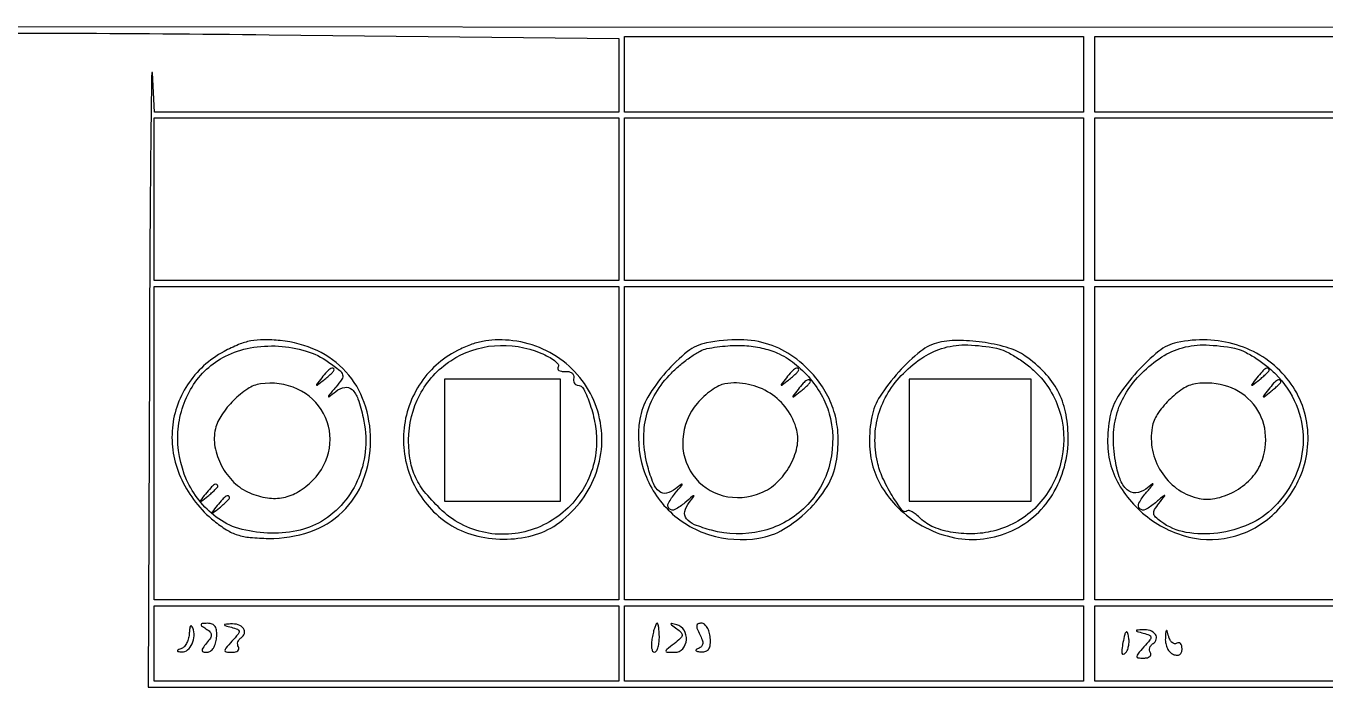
# Model space of a CAD drawing. Extents: x 4 to 1603, y 7 to 792.
# Drawn here: x 1128 to 1351.6, y 677.5 to 791.8 of the extents above; entities that cross this region are included whole.
import ezdxf

# ---------------------------------------------------------------- set-up
doc = ezdxf.new("R2010")
doc.units = 0

msp = doc.modelspace()

# ---------------------------------------------------------------- linework, layer by layer
msp.add_lwpolyline([(1054.248474, 790.804972, -0.00025), (1133.208468, 790.595827, -0.001971), (1169.835203, 790.336075), (1230, 789.67215), (1230, 783.336075), (1230, 777), (1190.04569, 777), (1150.09138, 777), (1149.74155, 783.75, 0.966762), (1149.594673, 783.747358, 0.001197), (1149.436949, 771.99375, 0.001263), (1149.295723, 755.375293, 0.000623), (1149.19586, 734.25), (1149, 678), (1351, 678), (1553, 678)], format="xyb")
for points in [[(4.463028, 790.750623, 0.090794), (4.267848, 789.688086, 0.000004), (4.202933, 675.011121, 0.000189), (4.180203, 548.51456, 0.000114), (4.244173, 398.5), (4.5, 7.5), (803.751263, 7.249377), (1603.002525, 6.998755), (1602.751263, 399.249377), (1602.5, 791.5), (803.718854, 791.750623, 0.000059), (387.797189, 791.831666, 0.000332), (164.795027, 791.700628, 0.000012), (5.544081, 791.497643, 0.311183)], [(1162.052739, 735.782648, 0.124529), (1155.755267, 730.025778, 0.131655), (1153.118429, 722.085582, 0.126945), (1154.77037, 713.664812, 0.111487), (1160.335053, 706.616541, 0.030539), (1162.482225, 705.085701, 0.062104), (1164.359409, 704.215082, 0.054869), (1166.540013, 703.77172, 0.019361), (1169.729786, 703.60493, 0.086019), (1176.806775, 704.733161, 0.109563), (1182.434197, 708.167611, 0.111181), (1186.026656, 713.613658, 0.090666), (1187.285714, 720.5, 0.083572), (1186.193678, 726.987906, 0.10097), (1183.051504, 732.292574, 0.101049), (1178.084717, 735.939521, 0.083825), (1171.74317, 737.658344, 0.02274), (1168.859867, 737.808267, 0.049459), (1166.655497, 737.60409, 0.050599), (1164.56541, 736.975122, 0.02485)], [(1180.049946, 733.964435, -0.012195), (1181.968992, 732.52616, -0.156058), (1182.46538, 731.790572, -0.222994), (1182.346476, 731.02861, -0.027808), (1181.306776, 729.658711, 0.000893), (1180.086312, 728.218596, 0.172076), (1180.019763, 728.042022, 0.628153), (1180.096166, 728.003339, 0.001678), (1181.292382, 728.924851, -0.120852), (1182.835644, 729.61259, -0.239156), (1184.087499, 729.237919, -0.121461), (1185.114941, 727.630576, -0.026305), (1186.01499, 724.433535, -0.073358), (1186.413464, 719.156739, -0.077914), (1185.248691, 714.104701, -0.079979), (1182.633232, 709.758497, -0.083475), (1178.819071, 706.527011, -0.084999), (1174.606572, 704.908958, -0.059792), (1169.534846, 704.514095, -0.060371), (1164.573958, 705.326591, -0.092429), (1160.694253, 707.284038, -0.125632), (1155.614637, 713.70567, -0.119874), (1154.118929, 721.893836, -0.123497), (1156.555122, 729.667782, -0.13831), (1162.30078, 734.9828, -0.073961), (1166.570648, 736.416553, -0.05847), (1171.439615, 736.706572, -0.059208), (1176.17541, 735.866356, -0.081406)], [(1202.223116, 735.9384, 0.133775), (1195.666051, 729.996169, 0.130802), (1192.958192, 721.497478, 0.130009), (1194.827619, 712.737124, 0.131406), (1200.779487, 706.088046, 0.079512), (1205.104412, 704.153187, 0.064322), (1210.150889, 703.475392, 0.065126), (1215.137886, 704.102156, 0.086625), (1219.287291, 705.994683, 0.150596), (1225.929189, 714.358965, 0.157286), (1226.561331, 724.854063, 0.158241), (1220.947462, 733.69525, 0.152534), (1211.12502, 737.715006, 0.029891), (1208.726055, 737.777271, 0.040816), (1206.579067, 737.5284, 0.040286), (1204.479677, 736.930355, 0.028066)], [(1216.604087, 735.520956, -0.026057), (1217.920536, 734.888474, -0.043931), (1218.939252, 734.209641, -0.057774), (1219.557762, 733.584143, -0.314256), (1219.582731, 733.133861, 0.184339), (1219.519331, 732.802396, 0.206801), (1219.69728, 732.532821, 0.116291), (1220.133082, 732.374752, 0.048806), (1220.760762, 732.362905, -0.071136), (1221.406971, 732.3219, -0.109527), (1221.915661, 732.092541, -0.137301), (1222.206713, 731.714515, -0.146186), (1222.25, 731.25, 0.067415), (1222.219962, 730.772071, 0.098855), (1222.33155, 730.367188, 0.124639), (1222.564078, 730.098836, 0.153386), (1222.87868, 730, -0.284136), (1223.977395, 729.320797, -0.035508), (1225.097651, 726.614362, -0.037962), (1225.931211, 723.288579, -0.045904), (1226.181689, 720.08154, -0.145706), (1223.498202, 711.503173, -0.141563), (1216.534678, 705.673662, -0.143305), (1207.604747, 704.496582, -0.150218), (1199.637224, 708.363233, -0.030475), (1196.790349, 711.359488, -0.063741), (1195.053288, 714.06004, -0.069181), (1194.135861, 716.962539, -0.042025), (1193.833333, 720.555542, -0.122066), (1195.762809, 728.341198, -0.126544), (1201.089375, 734.202827, -0.125773), (1208.6116, 736.789495, -0.119755)], [(1245.139676, 737.27981, 0.122186), (1241.854905, 735.770685, 0.044665), (1238.131983, 732.21016, 0.04475), (1235.025272, 727.940084, 0.095533), (1233.635369, 724.121187, 0.114885), (1234.231394, 715.64505, 0.12221), (1238.522207, 708.522207, 0.12221), (1245.64505, 704.231394, 0.114885), (1254.121187, 703.635369, 0.094166), (1258.400105, 705.17958, 0.060742), (1262.590396, 708.401271, 0.060878), (1265.873058, 712.524339, 0.096151), (1267.456602, 716.743132, 0.044546), (1267.779325, 720.854517, 0.056747), (1267.30893, 724.626347, 0.058961), (1266.027571, 728.080444, 0.054142), (1263.945937, 731.24942, 0.062577), (1260.147049, 734.834367, 0.080458), (1255.873238, 737.010003, 0.075828), (1250.930687, 737.802223, 0.048806)], [(1257.655317, 735.359273, -0.063896), (1260.615983, 733.458716, -0.050655), (1263.268356, 730.73031, -0.050732), (1265.31392, 727.529569, -0.064676), (1266.474721, 724.228274, -0.124109), (1266.152532, 715.756298, -0.133903), (1261.829925, 708.724726, -0.133215), (1254.515549, 704.83727, -0.122273), (1245.979948, 705.005399, -0.027705), (1243.062458, 705.967143, -0.131222), (1241.657901, 707.001542, -0.235184), (1241.389782, 708.240673, -0.10265), (1242.146677, 709.793805, 0.002652), (1242.956744, 710.85335, 0.640926), (1242.912915, 710.93503, 0.160607), (1242.712867, 710.855097, 0.001315), (1241.401615, 709.747818, -0.051645), (1239.692059, 708.576511, -0.332192), (1238.717743, 708.717743, -0.332192), (1238.576511, 709.692059, -0.051645), (1239.747818, 711.401615, 0.001315), (1240.855097, 712.712867, 0.160607), (1240.93503, 712.912915, 0.640926), (1240.85335, 712.956744, 0.002652), (1239.793805, 712.146677, -0.10265), (1238.240673, 711.389782, -0.235184), (1237.001542, 711.657901, -0.131222), (1235.967143, 713.062458, -0.027705), (1235.005399, 715.979948, -0.05725), (1234.328828, 720.497551, -0.07057), (1234.781734, 724.729151, -0.071946), (1236.379784, 728.603874, -0.062727), (1239.072096, 732.072096, -0.022459), (1240.685699, 733.546901, -0.022787), (1242.417571, 734.863505, -0.023301), (1244.023776, 735.865715, -0.080931), (1245.16996, 736.283778, -0.027851), (1248.770021, 736.763787, -0.037712), (1252.050587, 736.76863, -0.041634), (1255.01186, 736.299449, -0.050722)], [(1285.139676, 737.333779, 0.118577), (1281.9916, 735.830409, 0.038485), (1278.221708, 732.257976, 0.038875), (1274.997842, 728.083796, 0.098943), (1273.575348, 724.549948, 0.04894), (1273.175608, 720.000656, 0.067429), (1273.766909, 715.946006, 0.069705), (1275.391084, 712.295797, 0.056952), (1278.05302, 708.94698, 0.139088), (1287.170316, 703.859165, 0.157746), (1297.116981, 704.659825, 0.158825), (1304.66243, 711.122484, 0.141189), (1307.397108, 721.120155, 0.048871), (1306.917866, 725.412631, 0.070354), (1305.611284, 728.999514, 0.069451), (1303.345998, 732.116334, 0.046248), (1299.995568, 735.003156, 0.081178), (1297.196674, 736.378642, 0.034804), (1293.124559, 737.311481, 0.034609), (1288.797031, 737.686417, 0.056739)], [(1295.03125, 736.34375, -0.062857), (1296.555784, 735.833547, -0.02727), (1298.43235, 734.800998, -0.026344), (1300.343361, 733.464716, -0.030634), (1302.004114, 731.995886, -0.133961), (1306.098469, 724.829362, -0.127878), (1306.084627, 716.439071, -0.12851), (1301.990873, 709.14858, -0.135953), (1294.932663, 704.981868, -0.054123), (1291.300688, 704.414762, -0.051283), (1287.563241, 704.623251, -0.055107), (1284.260246, 705.531359, -0.1021), (1281.946343, 707.053657, 0.025177), (1281.229993, 707.701282, 0.039956), (1280.550138, 708.171245, 0.047797), (1279.99049, 708.427541, 0.287373), (1279.692425, 708.359091, -0.455228), (1278.826881, 708.418898, -0.02448), (1277.079463, 710.981479, -0.030216), (1275.443039, 714.056041, -0.053907), (1274.54011, 716.771726, -0.058433), (1274.131647, 720.989376, -0.066551), (1274.750045, 724.997095, -0.066556), (1276.399449, 728.701341, -0.058458), (1279.025727, 732.025727, -0.052262), (1282.50884, 734.847978, -0.078418), (1286.074553, 736.440437, -0.07397), (1290.111174, 736.910139, -0.041415)], [(1326.139676, 737.333779, 0.118577), (1322.9916, 735.830409, 0.038485), (1319.221708, 732.257976, 0.038875), (1315.997842, 728.083796, 0.098943), (1314.575348, 724.549948, 0.04862), (1314.179061, 720.072779, 0.06801), (1314.757537, 716.102694, 0.069403), (1316.36555, 712.493042, 0.053236), (1319.029616, 709.08892, 0.111604), (1326.184105, 704.420961, 0.128837), (1334.267491, 703.613613, 0.129262), (1341.688465, 706.872692, 0.112735), (1347.004467, 713.509227, 0.145118), (1348.554731, 722.95837, 0.149513), (1344.670755, 731.599044, 0.141199), (1336.389558, 736.918591, 0.125636)], [(1336.03125, 736.34375, -0.063265), (1337.568678, 735.827845, -0.027633), (1339.454673, 734.784335, -0.026534), (1341.384129, 733.425219, -0.029676), (1343.084168, 731.915832, -0.096856), (1346.636223, 726.636918, -0.102495), (1347.844698, 720.515269, -0.101487), (1346.524031, 714.368938, -0.093134), (1342.869616, 709.023463, -0.091476), (1338.561811, 706.057613, -0.073047), (1333.125733, 704.525734, -0.075689), (1327.678525, 704.646948, -0.115012), (1323.340112, 706.493255, -0.034517), (1322.407117, 707.279711, -0.176873), (1322.11653, 707.879302, -0.163501), (1322.269343, 708.553248, -0.02847), (1323.020514, 709.641787, 0.001162), (1324.0086, 710.918523, 0.565094), (1323.977579, 710.997936, 0.221134), (1323.831849, 710.958296, 0.000759), (1322.401615, 709.747818, -0.051645), (1320.692059, 708.576511, -0.332192), (1319.717743, 708.717743, -0.332192), (1319.576511, 709.692059, -0.051645), (1320.747818, 711.401615, 0.000887), (1321.934644, 712.80463, 0.176103), (1321.996949, 712.974412, 0.622171), (1321.921863, 713.011683, 0.001641), (1320.75, 712.110322, -0.147741), (1319.046636, 711.458296, -0.207072), (1317.528313, 711.988817, -0.122568), (1316.31233, 713.835305, -0.042792), (1315.510452, 716.938132, -0.048138), (1315.195708, 721.353308, -0.066869), (1315.821126, 725.26418, -0.06878), (1317.435467, 728.789209, -0.054704), (1320.056951, 732.056951, -0.05273), (1323.522691, 734.859769, -0.078283), (1327.083428, 736.443182, -0.073675), (1331.118633, 736.909674, -0.041375)], [(1178.872445, 731.25, 0.001576), (1177.99236, 730.120493, 0.377591), (1178, 730, 0.377591), (1178.120493, 729.99236, 0.001576), (1179.25, 730.872445, 0.012436), (1179.920402, 731.425681, 0.017649), (1180.485938, 731.952641, 0.013803), (1180.91885, 732.410139, 0.184603), (1181, 732.622445, 0.307699), (1180.806605, 732.90695, 0.241985), (1180.426111, 732.869516, 0.065617), (1179.76332, 732.306759, 0.017685)], [(1258.872445, 731.25, 0.001576), (1257.99236, 730.120493, 0.377591), (1258, 730, 0.377591), (1258.120493, 729.99236, 0.001576), (1259.25, 730.872445, 0.012436), (1259.920402, 731.425681, 0.017649), (1260.485938, 731.952641, 0.013803), (1260.91885, 732.410139, 0.184603), (1261, 732.622445, 0.307699), (1260.806605, 732.90695, 0.241985), (1260.426111, 732.869516, 0.065617), (1259.76332, 732.306759, 0.017685)], [(1339.872445, 731.25, 0.001576), (1338.99236, 730.120493, 0.377591), (1339, 730, 0.377591), (1339.120493, 729.99236, 0.001576), (1340.25, 730.872445, 0.012436), (1340.920402, 731.425681, 0.017649), (1341.485938, 731.952641, 0.013803), (1341.91885, 732.410139, 0.184603), (1342, 732.622445, 0.307699), (1341.806605, 732.90695, 0.241985), (1341.426111, 732.869516, 0.065617), (1340.76332, 732.306759, 0.017685)], [(1168.326888, 730.209526, 0.110479), (1166.127992, 729.356442, 0.048748), (1163.705219, 727.366726, 0.048327), (1161.655419, 724.879228, 0.086904), (1160.582102, 722.471098, 0.107673), (1160.484871, 719.374128, 0.077049), (1161.634293, 716.092736, 0.075605), (1163.754101, 713.255373, 0.095905), (1166.472432, 711.447072, 0.059803), (1169.512994, 710.584864, 0.088811), (1172.273777, 710.640932, 0.088442), (1174.851836, 711.652415, 0.058839), (1177.350776, 713.623503, 0.155929), (1180.195481, 719.141011, 0.167784), (1179.197949, 725.102077, 0.162205), (1174.682676, 729.316181, 0.145852)], [(1248.284134, 730.224754, 0.082642), (1247.256818, 729.880057, 0.031995), (1245.974777, 729.089428, 0.030603), (1244.667271, 728.036932, 0.033098), (1243.534134, 726.858197, 0.158191), (1241.039322, 720.714323, 0.173971), (1242.763202, 714.546775, 0.177292), (1247.976064, 710.9589, 0.163344), (1254.481396, 711.42778, 0.091717), (1257.255347, 713.24004, 0.073128), (1259.45929, 716.061241, 0.075803), (1260.694354, 719.285018, 0.115624), (1260.647577, 722.268029, 0.09585), (1258.972167, 725.854513, 0.092971), (1256.065114, 728.602352, 0.091941), (1252.329808, 730.131106, 0.091233)], [(1260.872445, 729.25, 0.001576), (1259.99236, 728.120493, 0.377591), (1260, 728, 0.377591), (1260.120493, 727.99236, 0.001576), (1261.25, 728.872445, 0.012436), (1261.920402, 729.425681, 0.017649), (1262.485938, 729.952641, 0.013803), (1262.91885, 730.410139, 0.184603), (1263, 730.622445, 0.307699), (1262.806605, 730.90695, 0.241985), (1262.426111, 730.869516, 0.065617), (1261.76332, 730.306759, 0.017685)], [(1329.326888, 730.222255, 0.109009), (1327.125793, 729.361177, 0.049086), (1324.717026, 727.380597, 0.049045), (1322.732396, 724.958927, 0.105139), (1321.842899, 722.725537, 0.093179), (1321.907105, 718.790083, 0.090786), (1323.391956, 715.106862, 0.091959), (1326.064123, 712.225148, 0.09877), (1329.528902, 710.582102, 0.107585), (1332.644251, 710.483751, 0.078197), (1335.925209, 711.64015, 0.07644), (1338.760922, 713.784812, 0.094003), (1340.58524, 716.549765, 0.12978), (1341.328194, 721.91256, 0.143067), (1339.269205, 726.719946, 0.139537), (1334.89363, 729.743386, 0.121367)], [(1341.872445, 729.25, 0.001576), (1340.99236, 728.120493, 0.377591), (1341, 728, 0.377591), (1341.120493, 727.99236, 0.001576), (1342.25, 728.872445, 0.012436), (1342.920402, 729.425681, 0.017649), (1343.485938, 729.952641, 0.013803), (1343.91885, 730.410139, 0.184603), (1344, 730.622445, 0.307699), (1343.806605, 730.90695, 0.241985), (1343.426111, 730.869516, 0.065617), (1342.76332, 730.306759, 0.017685)], [(1158.872445, 711.25, 0.001576), (1157.99236, 710.120493, 0.377591), (1158, 710, 0.377591), (1158.120493, 709.99236, 0.001576), (1159.25, 710.872445, 0.012436), (1159.920402, 711.425681, 0.017649), (1160.485938, 711.952641, 0.013803), (1160.91885, 712.410139, 0.184603), (1161, 712.622445, 0.307699), (1160.806605, 712.90695, 0.241985), (1160.426111, 712.869516, 0.065617), (1159.76332, 712.306759, 0.017685)], [(1160.872445, 709.25, 0.001576), (1159.99236, 708.120493, 0.377591), (1160, 708, 0.377591), (1160.120493, 707.99236, 0.001576), (1161.25, 708.872445, 0.012436), (1161.920402, 709.425681, 0.017649), (1162.485938, 709.952641, 0.013803), (1162.91885, 710.410139, 0.184603), (1163, 710.622445, 0.307699), (1162.806605, 710.90695, 0.241985), (1162.426111, 710.869516, 0.065617), (1161.76332, 710.306759, 0.017685)], [(1158.935698, 688.060903, -0.050531), (1159.627794, 687.518034, -0.190605), (1159.852214, 687.026082, -0.156052), (1159.699562, 686.448336, -0.03121), (1159.063253, 685.576215, 0.015486), (1158.388002, 684.709308, 0.174679), (1158.267455, 684.297722, 0.342907), (1158.472288, 684.064949, 0.047154), (1159.159447, 684, 0.165415), (1159.71313, 684.188327, 0.085855), (1160.213233, 684.731883, 0.069588), (1160.587576, 685.54054, 0.053055), (1160.770691, 686.5, 0.040098), (1160.773511, 687.664815, 0.119249), (1160.527816, 688.418545, 0.162869), (1160.021937, 688.840684, 0.095617), (1159.238798, 688.984687, 0.013138), (1158.306913, 688.951982, 0.307256), (1158.107933, 688.79833, 0.327839), (1158.183698, 688.567036, 0.01412)], [(1163.325476, 688.296139, -0.026644), (1164.392406, 687.95881, -0.301537), (1164.639284, 687.617037, -0.185163), (1164.473538, 687.127313, -0.01076), (1163.420488, 685.912141, 0.007236), (1162.351877, 684.696432, 0.176297), (1162.19675, 684.2813, 0.388245), (1162.405496, 684.049006, 0.024524), (1163.404029, 684, 0.054327), (1164.019658, 684.067088, 0.117599), (1164.445542, 684.273452, 0.188946), (1164.616927, 684.578436, 0.174761), (1164.542705, 684.930902, -0.110145), (1164.402413, 685.334982, -0.099917), (1164.439712, 685.775821, -0.094986), (1164.649431, 686.185645, -0.088941), (1165, 686.5, 0.187954), (1165.559818, 687.243094, 0.234986), (1165.400854, 688.080847, 0.153416), (1164.494679, 688.723976, 0.095603), (1163.190983, 688.883999, 0.004777), (1162.203497, 688.806772, 0.455028), (1162.128954, 688.704349, 0.276545), (1162.245002, 688.58335, 0.003431)], [(1235.755249, 686.5, 0.031701), (1235.634359, 685.541823, 0.053628), (1235.670744, 684.734375, 0.076393), (1235.843992, 684.183445, 0.285831), (1236.138672, 684, 0.249889), (1236.469414, 684.176307, 0.064968), (1236.746985, 684.734375, 0.050289), (1236.937276, 685.542347, 0.032714), (1237, 686.5, 0.014412), (1236.972369, 687.458419, 0.023639), (1236.88737, 688.265625, 0.020244), (1236.767351, 688.880837, 0.347462), (1236.616577, 689, 0.300822), (1236.443639, 688.885601, 0.017542), (1236.2054, 688.265625, 0.021857), (1235.966135, 687.4582, 0.013875)], [(1240, 688.057128, -0.04465), (1240.748713, 687.400617, -0.237117), (1240.902917, 686.895041, -0.167737), (1240.604368, 686.351104, -0.021179), (1239.55887, 685.480997, 0.004697), (1238.263046, 684.472942, 0.249155), (1238.141184, 684.194012, 0.382878), (1238.321696, 684.021405, 0.007924), (1239.672335, 684, 0.215327), (1241.024737, 684.610734, 0.164837), (1241.657588, 686.125673, 0.153775), (1241.25641, 687.792513, 0.19317), (1240, 688.743303, 0.005788), (1239.0978, 688.978094, 0.487322), (1239, 688.90158, 0.235938), (1239.082542, 688.736394, 0.003339)], [(1243.956827, 687.08067, -0.033599), (1244.378664, 686.146678, -0.11185), (1244.468246, 685.483553, -0.169674), (1244.252622, 685.006672, -0.106927), (1243.74201, 684.659618, 0.053191), (1243.350934, 684.450922, 0.447178), (1243.327375, 684.275243, 0.18499), (1243.581772, 684.137173, 0.021511), (1244.238798, 684.078947, 0.093458), (1245.028891, 684.191096, 0.171471), (1245.533596, 684.588503, 0.123601), (1245.776755, 685.326729, 0.038722), (1245.770691, 686.5, 0.050022), (1245.594128, 687.456512, 0.066334), (1245.237672, 688.265625, 0.082574), (1244.765577, 688.812417, 0.175212), (1244.246708, 689, 0.097514), (1243.684265, 688.889254, 0.2639), (1243.441815, 688.58066, 0.136422), (1243.509357, 688.02644, 0.024744)], [(1156.078947, 687.333333, -0.052386), (1155.955917, 686.467174, -0.054028), (1155.656003, 685.654962, -0.059791), (1155.234573, 685.013284, -0.122283), (1154.75, 684.662281, 0.01027), (1154.10877, 684.388093, 0.30932), (1154.02218, 684.245655, 0.36718), (1154.126789, 684.135049, 0.011982), (1154.781385, 684.078947, 0.19134), (1155.788991, 684.409034, 0.112291), (1156.570267, 685.431512, 0.096643), (1156.908845, 686.838619, 0.106757), (1156.673277, 688.217011, 0.11146), (1156.472137, 688.508521, 0.459692), (1156.286098, 688.486664, 0.117486), (1156.140493, 688.097678, 0.021967)], [(1316.824504, 685.674177, 0.016428), (1316.622686, 684.486201, 0.086287), (1316.646908, 683.826958, 0.373673), (1316.869057, 683.65923, 0.181167), (1317.217958, 683.817958, 0.095372), (1317.560845, 684.324322, 0.051027), (1317.787163, 685.048004, 0.048216), (1317.872744, 685.86184, 0.054376), (1317.794107, 686.64378, 0.033951), (1317.576195, 687.410973, 0.550064), (1317.360049, 687.459395, 0.138278), (1317.129397, 687.047609, 0.00866)], [(1320.325476, 687.296139, -0.026644), (1321.392406, 686.95881, -0.301537), (1321.639284, 686.617037, -0.185163), (1321.473538, 686.127313, -0.01076), (1320.420488, 684.912141, 0.007236), (1319.351877, 683.696432, 0.176297), (1319.19675, 683.2813, 0.388245), (1319.405496, 683.049006, 0.024524), (1320.404029, 683, 0.054327), (1321.019658, 683.067088, 0.117599), (1321.445542, 683.273452, 0.188946), (1321.616927, 683.578436, 0.174761), (1321.542705, 683.930902, -0.110145), (1321.402413, 684.334982, -0.099917), (1321.439712, 684.775821, -0.094986), (1321.649431, 685.185645, -0.088941), (1322, 685.5, 0.187954), (1322.559818, 686.243094, 0.234986), (1322.400854, 687.080847, 0.153416), (1321.494679, 687.723976, 0.095603), (1320.190983, 687.883999, 0.004777), (1319.203497, 687.806772, 0.455028), (1319.128954, 687.704349, 0.276545), (1319.245002, 687.58335, 0.003431)], [(1324.116001, 686.356989, 0.066327), (1324.183727, 685.494718, 0.065103), (1324.4747, 684.674403, 0.070637), (1324.935138, 684.018315, 0.113337), (1325.5, 683.638374, 0.076235), (1326.122482, 683.50294, 0.158198), (1326.598721, 683.625426, 0.166538), (1326.896641, 683.997464, 0.086507), (1327, 684.590402, 0.061641), (1326.932725, 685.134024, 0.131272), (1326.728482, 685.501484, 0.191597), (1326.426245, 685.637847, 0.150829), (1326.075682, 685.546774, -0.183658), (1325.687459, 685.471988, -0.13522), (1325.287851, 685.660981, -0.095139), (1324.935574, 686.105169, -0.056469), (1324.691683, 686.737757, 0.007554), (1324.434452, 687.666222, 0.504756), (1324.301088, 687.714984, 0.232658), (1324.189745, 687.524626, 0.004498)]]:
    msp.add_lwpolyline(points, format="xyb", close=True)
for points in [[(1310, 783.5), (1310, 777), (1270.5, 777), (1231, 777), (1231, 783.5), (1231, 790), (1270.5, 790), (1310, 790)], [(1391, 783.5), (1391, 777), (1351.5, 777), (1312, 777), (1312, 783.5), (1312, 790), (1351.5, 790), (1391, 790)], [(1230, 762), (1230, 748), (1190, 748), (1150, 748), (1150, 762), (1150, 776), (1190, 776), (1230, 776)], [(1310, 762), (1310, 748), (1270.5, 748), (1231, 748), (1231, 762), (1231, 776), (1270.5, 776), (1310, 776)], [(1391, 762), (1391, 748), (1351.5, 748), (1312, 748), (1312, 762), (1312, 776), (1351.5, 776), (1391, 776)], [(1230, 720), (1230, 693), (1190, 693), (1150, 693), (1150, 720), (1150, 747), (1190, 747), (1230, 747)], [(1310, 720), (1310, 693), (1270.5, 693), (1231, 693), (1231, 720), (1231, 747), (1270.5, 747), (1310, 747)], [(1391, 720), (1391, 693), (1351.5, 693), (1312, 693), (1312, 720), (1312, 747), (1351.5, 747), (1391, 747)], [(1200, 720.5), (1200, 710), (1210, 710), (1220, 710), (1220, 720.5), (1220, 731), (1210, 731), (1200, 731)], [(1280, 720.5), (1280, 710), (1290.5, 710), (1301, 710), (1301, 720.5), (1301, 731), (1290.5, 731), (1280, 731)], [(1230, 685.5), (1230, 679), (1190, 679), (1150, 679), (1150, 685.5), (1150, 692), (1190, 692), (1230, 692)], [(1310, 685.5), (1310, 679), (1270.5, 679), (1231, 679), (1231, 685.5), (1231, 692), (1270.5, 692), (1310, 692)], [(1391, 685.5), (1391, 679), (1351.5, 679), (1312, 679), (1312, 685.5), (1312, 692), (1351.5, 692), (1391, 692)]]:
    msp.add_lwpolyline(points, close=True)

doc.saveas('drawing.dxf')
